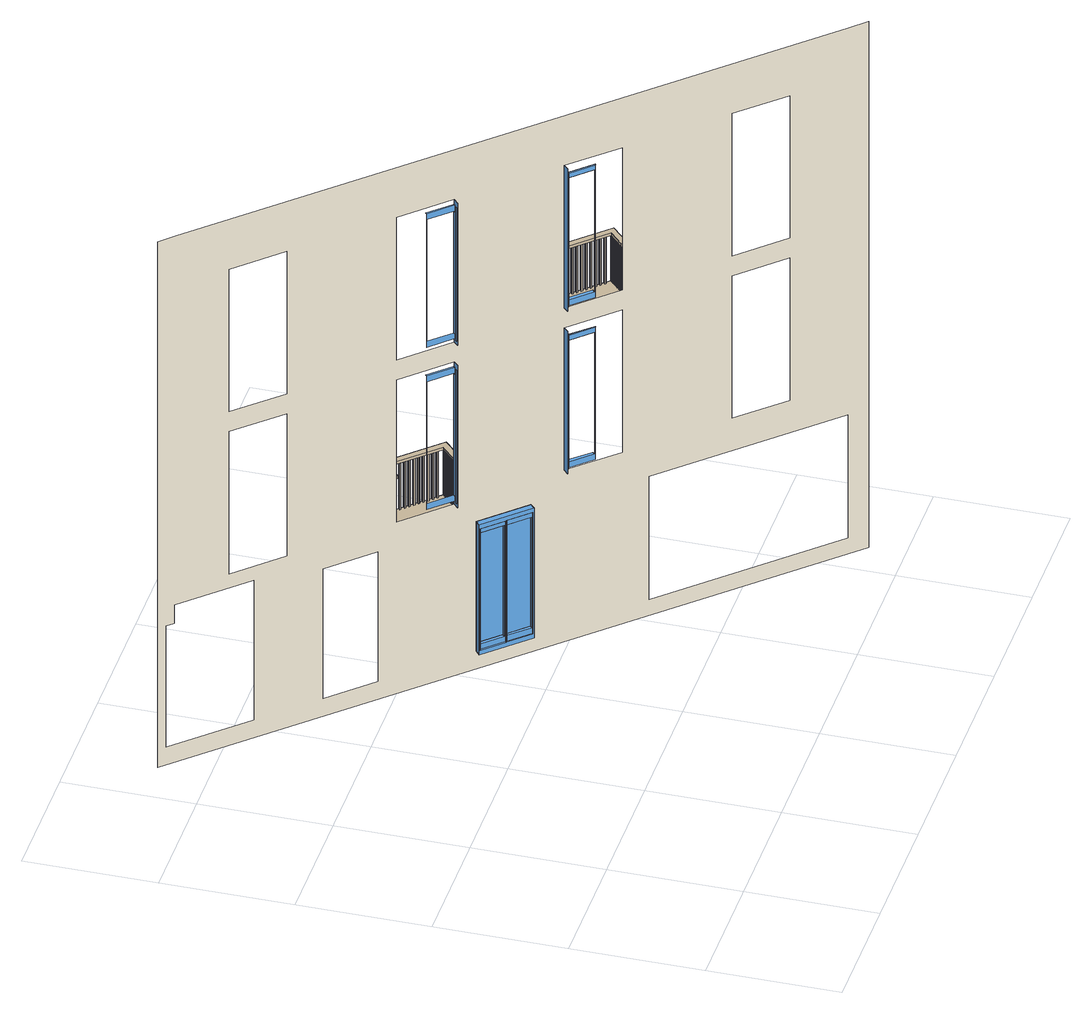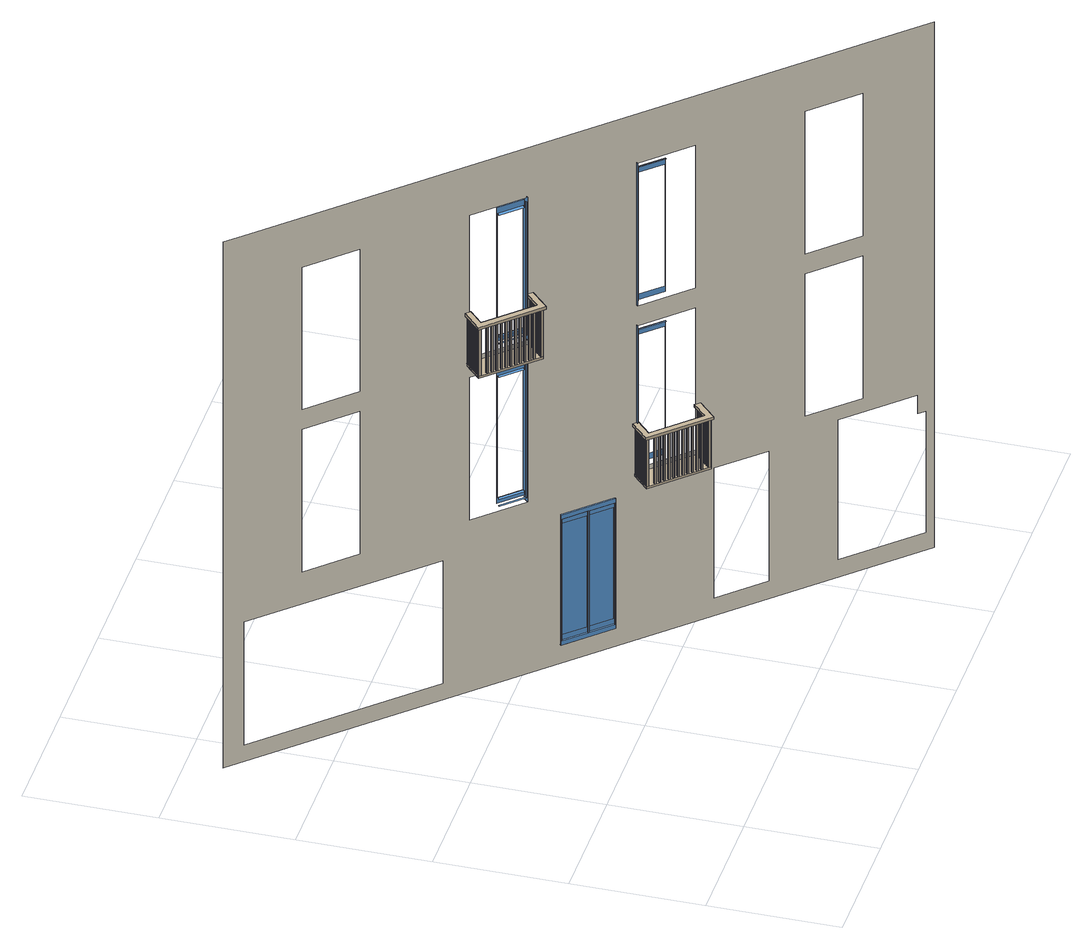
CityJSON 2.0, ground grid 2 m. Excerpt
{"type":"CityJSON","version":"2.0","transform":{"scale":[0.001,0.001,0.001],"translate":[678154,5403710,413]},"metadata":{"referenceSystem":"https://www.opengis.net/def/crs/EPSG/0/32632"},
"CityObjects":{
"building1":{"type":"Building","attributes":{"measuredHeight":13.37},"children":["building1-1","building1-2"],"geometry":[{"type":"MultiSurface","lod":"3","boundaries":[[[0,1,2,3],[4,5,6,7]],[[8,9,10,11],[12,13,14,15]],[[3,2,16,17]],[[11,10,18,19]],[[20,21,22,23,24,25]],[[26,27,28,29,30,31]],[[24,5,4,23]],[[30,13,12,29]],[[32,33,34,35]],[[36,37,38,39]],[[0,3,17,40]],[[8,11,19,41]],[[42,43,44,45]],[[46,47,48,49]],[[50,51,52,53]],[[54,55,56,57]],[[43,58,59,44]],[[44,59,60,45],[50,61,62,51]],[[53,63,61,50]],[[51,62,64,52]],[[65,42,45,60]],[[66,67,49,48],[68,58,43,42,65,69,70,71]],[[55,72,73,56]],[[64,52,53,63]],[[55,54,74,72],[63,64,52,53]],[[58,68,69,65]],[[74,54,57,75]],[[65,60,59,58]],[[68,76,77,69]],[[49,67,78,46]],[[63,64,62,61]],[[79,80,81,82]],[[83,78,46,47],[56,73,84,85,86,87,75,57]],[[72,74,75,73]],[[88,89,84,87]],[[87,84,73,75]],[[68,71,90,76]],[[66,48,47,83]],[[80,91,92,81]],[[93,94,79,82]],[[70,69,77,95]],[[92,81,82,93,95,77,76,90]],[[79,94,91,80]],[[89,96,85,84]],[[96,89,88,97],[94,91,80,79]],[[97,88,87,86]],[[71,70,95,93,92,90]],[[92,91,94,93]],[[83,78,67,66]],[[96,97,86,85]],[[98,99,100,101]],[[102,103,104,105]],[[106,107,108,109]],[[110,111,112,113]],[[114,115,116,117]],[[118,119,120,121]],[[122,123,124,125,126,127],[128,129,130,131],[132,133,134,135],[136,137,138,139],[140,141,111,110],[36,142,143,37],[144,145,146,147],[148,149,150,151],[32,152,153,33],[154,155,107,106],[156,157,158,159,160,161],[78,83,47,46],[162,163,164,165]],[[166,167,168,169]],[[170,171,172,173]],[[99,174,175,100]],[[103,176,177,104]],[[100,175,178,101],[114,179,180,115]],[[104,177,181,105],[118,182,183,119]],[[117,184,179,114]],[[121,185,182,118]],[[115,180,186,116]],[[119,183,187,120]],[[167,188,189,168]],[[171,190,191,172]]],"semantics":{"surfaces":[{"type":"Window"},{"type":"WallSurface"}],"values":[0,0,0,0,0,0,0,0,0,0,0,0,0,0,0,0,0,0,0,0,0,0,0,0,0,0,0,0,0,0,0,0,0,0,0,0,0,0,0,0,0,0,0,0,0,0,0,0,0,0,0,0,0,0,0,0,1,0,0,0,0,0,0,0,0,0,0,0,0]}}]},
"building1-1":{"type":"BuildingInstallation","attributes":{"materialClass":"Metal","materialName":"Steel","materialUncertainty":0.3},"parents":["building1"],"geometry":[{"type":"MultiSurface","lod":"3","boundaries":[[[192,193,194,195]],[[196,197,198,199]],[[200,201,202,203]],[[204,205,199,196]],[[206,207,208,209]],[[197,198,210,211]],[[205,210,211,204]],[[212,213,214,215]],[[215,212,216,217]],[[218,219,220,221]],[[222,221,218,223]],[[224,225,226,227]],[[228,229,230,231]],[[232,233,234,235]],[[217,216,199,205,200,203,236,237,238,239,240,241,242,243,244,245,246,247,248,249,250,251,252,253,254,255,256]],[[257,227,224,258]],[[259,260,261,262,263,264,265,266,267,268,269,270,271,272,273,274,275,276,277,278,215,217,256,279,280]],[[281,282,283,284]],[[285,286,228,231,287,288,289,290,291,292,293,294,295,296,297,298,299,300,301,302,303,304,235,234,255,254]],[[286,226,227,257]],[[304,305,306,303,302,307,308,301,300,309,310,299,298,311,312,297,296,313,314,295,294,315,316,293,292,317,318,291,290,319,320,289,288,321,322,287,231,323,324,228,286,257,258,285,254,253,325,326,252,251,327,328,250,249,222,223,248,247,329,330,246,245,331,332,244,243,333,334,242,241,335,336,240,239,337,338,238,237,339,340,236,203,341,342,200,205,204,196,199,216,212,215,278,343,344,277,276,345,346,275,274,347,348,273,272,349,350,271,270,351,352,269,268,353,354,267,266,355,356,265,264,357,358,263,262,359,360,261,260,361,362,259,280,232,235]],[[280,279,233,232]],[[257,286,285,258]],[[234,233,279,256,255]],[[258,224,225,285]],[[309,300,299,310]],[[306,363,364,303]],[[309,365,366,310]],[[307,367,368,308]],[[305,369,363,306]],[[204,211,197,196]],[[370,371,372,373]],[[366,374,375,365]],[[299,374,375,300]],[[304,376,369,305]],[[307,302,301,308]],[[288,283,284,321]],[[310,366,374,299]],[[291,377,378,292]],[[305,304,303,306]],[[302,379,367,307]],[[311,298,297,312]],[[363,364,376,369]],[[380,381,382,383]],[[215,214,384,217]],[[300,375,365,309]],[[311,385,386,312]],[[304,303,364,376]],[[301,387,379,302]],[[298,388,385,311]],[[373,382,381,389,370],[369,376,364,363],[365,375,374,366],[367,379,387,368],[385,388,390,386],[391,392,393,394],[395,396,397,398],[399,378,377,400],[401,402,403,404],[284,283,282,281],[405,230,229,406],[227,226,225,224]],[[323,231,228,324]],[[368,387,379,367]],[[293,397,396,294]],[[319,290,289,320]],[[386,390,388,385]],[[322,281,282,287]],[[313,391,394,314]],[[315,294,293,316]],[[373,372,383,382]],[[292,378,399,317]],[[290,402,401,319]],[[287,282,283,288]],[[318,400,377,291]],[[316,398,397,293]],[[314,394,393,295]],[[295,393,392,296]],[[285,225,226,286]],[[321,284,281,322]],[[319,401,404,320]],[[297,390,388,298]],[[315,395,398,316]],[[289,403,402,290]],[[312,386,390,297]],[[400,377,378,399]],[[231,230,405,323]],[[323,405,406,324]],[[308,368,387,301]],[[317,292,291,318]],[[313,296,295,314]],[[294,396,395,315]],[[320,404,403,289]],[[296,392,391,313]],[[317,399,400,318]],[[406,229,230,405]],[[404,403,402,401]],[[321,288,287,322]],[[394,393,392,391]],[[398,397,396,395]],[[324,406,229,228]],[[381,380,407,408]],[[240,409,410,241]],[[333,411,412,334]],[[245,413,414,331]],[[329,415,416,330]],[[243,417,411,333]],[[332,418,419,244]],[[252,420,421,253]],[[248,219,220,249]],[[329,247,246,330]],[[223,218,219,248]],[[422,423,424,425]],[[247,426,415,329]],[[328,422,423,250]],[[237,208,209,339]],[[253,421,427,325]],[[428,420,421,427]],[[341,429,430,342]],[[339,209,206,340]],[[331,414,418,332]],[[242,431,417,243]],[[336,432,409,240]],[[418,419,413,414]],[[241,410,433,335]],[[335,433,432,336]],[[340,206,207,236]],[[246,434,426,247]],[[334,412,431,242]],[[337,239,238,338]],[[435,436,437,438]],[[342,430,201,200]],[[335,241,240,336]],[[333,243,242,334]],[[339,237,236,340]],[[341,203,200,342]],[[203,202,429,341]],[[244,419,413,245]],[[416,434,426,415]],[[199,198,210,205]],[[430,201,202,429]],[[330,416,434,246]],[[337,438,435,338]],[[331,245,244,332]],[[239,437,438,337]],[[238,436,437,239]],[[236,207,208,237]],[[338,435,436,238]],[[432,409,410,433]],[[412,431,417,411]],[[325,253,252,326]],[[251,424,425,327]],[[327,251,250,328]],[[325,427,428,326]],[[249,220,221,222]],[[327,425,422,328]],[[250,423,424,251]],[[222,249,248,223]],[[326,428,420,252]],[[217,384,439,216]],[[384,439,213,214]],[[343,440,441,344]],[[263,442,443,264]],[[260,444,445,361]],[[358,446,442,263]],[[359,447,448,360]],[[443,449,446,442]],[[261,450,451,262]],[[408,407,452,453]],[[259,362,361,260]],[[360,448,450,261]],[[259,454,444,260]],[[261,360,359,262]],[[265,356,355,266]],[[263,358,357,264]],[[278,455,440,343]],[[267,456,457,268]],[[347,458,459,348]],[[350,460,461,271]],[[357,449,446,358]],[[361,445,462,362]],[[451,447,448,450]],[[269,463,464,270]],[[356,465,466,265]],[[272,467,468,349]],[[345,193,194,346]],[[362,462,454,259]],[[352,469,463,269]],[[271,350,349,272]],[[349,468,460,350]],[[265,466,470,266]],[[353,471,472,354]],[[444,445,462,454]],[[453,452,473,474]],[[354,472,456,267]],[[262,451,447,359]],[[348,459,475,273]],[[274,476,458,347]],[[344,441,477,277]],[[216,439,213,212]],[[264,443,449,357]],[[277,477,455,278]],[[355,478,465,356]],[[268,457,471,353]],[[275,195,192,276]],[[346,194,195,275]],[[270,464,479,351]],[[267,354,353,268]],[[266,470,478,355]],[[276,192,193,345]],[[273,348,347,274]],[[464,479,469,463]],[[271,461,467,272]],[[455,440,441,477]],[[273,475,476,274]],[[467,468,460,461]],[[457,471,472,456]],[[470,478,465,466]],[[351,479,469,352]],[[269,352,351,270]],[[476,458,459,475]],[[275,346,345,276]],[[277,344,343,278]],[[389,381,408,453,474,480],[195,194,193,192],[209,208,207,206],[211,210,198,197],[221,220,219,218],[425,424,423,422],[427,421,420,428],[414,413,419,418],[438,437,436,435],[415,426,434,416],[429,202,201,430],[433,410,409,432],[411,417,431,412],[214,213,439,384],[442,446,449,443],[450,448,447,451],[454,462,445,444],[463,469,479,464],[477,441,440,455],[461,460,468,467],[456,472,471,457],[466,465,478,470],[475,459,458,476]],[[481,473,452,407,380,383,372,371]],[[480,474,473,481]],[[481,371,370,389,480]]]}]},
"building1-2":{"type":"BuildingInstallation","attributes":{"materialClass":"Metal","materialName":"Steel","materialUncertainty":0.3},"parents":["building1"],"geometry":[{"type":"MultiSurface","lod":"3","boundaries":[[[482,483,484,485]],[[486,487,488,489]],[[490,491,492,493]],[[494,495,489,486]],[[496,497,498,499]],[[487,488,500,501]],[[495,500,501,494]],[[502,503,504,505]],[[505,502,506,507]],[[508,509,510,511]],[[512,511,508,513]],[[514,515,516,517]],[[518,519,520,521]],[[522,523,524,525]],[[507,506,489,495,490,493,526,527,528,529,530,531,532,533,534,535,536,537,538,539,540,541,542,543,544,545,546]],[[547,517,514,548]],[[549,550,551,552,553,554,555,556,557,558,559,560,561,562,563,564,565,566,567,568,505,507,546,569,570]],[[571,572,573,574]],[[575,518,521,576,577,578,579,580,581,582,583,584,585,586,587,588,589,590,591,592,593,525,524,545,544]],[[575,516,517,547]],[[593,594,595,592,591,596,597,590,589,598,599,588,587,600,601,586,585,602,603,584,583,604,605,582,581,606,607,580,579,608,609,578,577,610,611,576,521,612,613,518,575,547,548,544,543,614,615,542,541,616,617,540,539,512,513,538,537,618,619,536,535,620,621,534,533,622,623,532,531,624,625,530,529,626,627,528,527,628,629,526,493,630,631,490,495,494,486,489,506,502,505,568,632,633,567,566,634,635,565,564,636,637,563,562,638,639,561,560,640,641,559,558,642,643,557,556,644,645,555,554,646,647,553,552,648,649,551,550,650,651,549,570,522,525]],[[570,569,523,522]],[[547,575,544,548]],[[524,523,569,546,545]],[[548,514,515,544]],[[598,589,588,599]],[[595,652,653,592]],[[598,654,655,599]],[[596,656,657,597]],[[594,658,652,595]],[[494,501,487,486]],[[659,660,661,662]],[[655,663,664,654]],[[588,663,664,589]],[[593,665,658,594]],[[596,591,590,597]],[[577,573,574,610]],[[599,655,663,588]],[[580,666,667,581]],[[594,593,592,595]],[[591,668,656,596]],[[600,587,586,601]],[[652,653,665,658]],[[669,670,671,672]],[[505,504,673,507]],[[589,664,654,598]],[[600,674,675,601]],[[593,592,653,665]],[[590,676,668,591]],[[587,677,674,600]],[[662,671,670,678,659],[658,665,653,652],[654,664,663,655],[656,668,676,657],[674,677,679,675],[680,681,682,683],[684,685,686,687],[688,667,666,689],[690,691,692,693],[574,573,572,571],[694,520,519,695],[517,516,515,514]],[[612,521,518,613]],[[657,676,668,656]],[[582,686,685,583]],[[608,579,578,609]],[[675,679,677,674]],[[611,571,572,576]],[[602,680,683,603]],[[604,583,582,605]],[[662,661,672,671]],[[581,667,688,606]],[[579,691,690,608]],[[576,572,573,577]],[[607,689,666,580]],[[605,687,686,582]],[[603,683,682,584]],[[584,682,681,585]],[[544,515,516,575]],[[610,574,571,611]],[[608,690,693,609]],[[586,679,677,587]],[[604,684,687,605]],[[578,692,691,579]],[[601,675,679,586]],[[689,666,667,688]],[[521,520,694,612]],[[612,694,695,613]],[[597,657,676,590]],[[606,581,580,607]],[[602,585,584,603]],[[583,685,684,604]],[[609,693,692,578]],[[585,681,680,602]],[[606,688,689,607]],[[695,519,520,694]],[[693,692,691,690]],[[610,577,576,611]],[[683,682,681,680]],[[687,686,685,684]],[[613,695,519,518]],[[670,669,696,697]],[[530,698,699,531]],[[622,700,701,623]],[[535,702,703,620]],[[618,704,705,619]],[[533,706,700,622]],[[621,707,708,534]],[[542,709,710,543]],[[538,509,510,539]],[[618,537,536,619]],[[513,508,509,538]],[[711,712,713,714]],[[537,715,704,618]],[[617,711,712,540]],[[527,498,499,628]],[[543,710,716,614]],[[717,709,710,716]],[[630,718,719,631]],[[628,499,496,629]],[[620,703,707,621]],[[532,720,706,533]],[[625,721,698,530]],[[707,708,702,703]],[[531,699,722,624]],[[624,722,721,625]],[[629,496,497,526]],[[536,723,715,537]],[[623,701,720,532]],[[626,529,528,627]],[[724,725,726,727]],[[631,719,491,490]],[[624,531,530,625]],[[622,533,532,623]],[[628,527,526,629]],[[630,493,490,631]],[[493,492,718,630]],[[534,708,702,535]],[[705,723,715,704]],[[489,488,500,495]],[[719,491,492,718]],[[619,705,723,536]],[[626,727,724,627]],[[620,535,534,621]],[[529,726,727,626]],[[528,725,726,529]],[[526,497,498,527]],[[627,724,725,528]],[[721,698,699,722]],[[701,720,706,700]],[[614,543,542,615]],[[541,713,714,616]],[[616,541,540,617]],[[614,716,717,615]],[[539,510,511,512]],[[616,714,711,617]],[[540,712,713,541]],[[512,539,538,513]],[[615,717,709,542]],[[507,673,728,506]],[[673,728,503,504]],[[632,729,730,633]],[[553,731,732,554]],[[550,733,734,650]],[[647,735,731,553]],[[648,736,737,649]],[[732,738,735,731]],[[551,739,740,552]],[[697,696,741,742]],[[549,651,650,550]],[[649,737,739,551]],[[549,743,733,550]],[[551,649,648,552]],[[555,645,644,556]],[[553,647,646,554]],[[568,744,729,632]],[[557,745,746,558]],[[636,747,748,637]],[[639,749,750,561]],[[646,738,735,647]],[[650,734,751,651]],[[740,736,737,739]],[[559,752,753,560]],[[645,754,755,555]],[[562,756,757,638]],[[634,483,484,635]],[[651,751,743,549]],[[641,758,752,559]],[[561,639,638,562]],[[638,757,749,639]],[[555,755,759,556]],[[642,760,761,643]],[[733,734,751,743]],[[742,741,762,763]],[[643,761,745,557]],[[552,740,736,648]],[[637,748,764,563]],[[564,765,747,636]],[[633,730,766,567]],[[506,728,503,502]],[[554,732,738,646]],[[567,766,744,568]],[[644,767,754,645]],[[558,746,760,642]],[[565,485,482,566]],[[635,484,485,565]],[[560,753,768,640]],[[557,643,642,558]],[[556,759,767,644]],[[566,482,483,634]],[[563,637,636,564]],[[753,768,758,752]],[[561,750,756,562]],[[744,729,730,766]],[[563,764,765,564]],[[756,757,749,750]],[[746,760,761,745]],[[759,767,754,755]],[[640,768,758,641]],[[559,641,640,560]],[[765,747,748,764]],[[565,635,634,566]],[[567,633,632,568]],[[678,670,697,742,763,769],[485,484,483,482],[499,498,497,496],[501,500,488,487],[511,510,509,508],[714,713,712,711],[716,710,709,717],[703,702,708,707],[727,726,725,724],[704,715,723,705],[718,492,491,719],[722,699,698,721],[700,706,720,701],[504,503,728,673],[731,735,738,732],[739,737,736,740],[743,751,734,733],[752,758,768,753],[766,730,729,744],[750,749,757,756],[745,761,760,746],[755,754,767,759],[764,748,747,765]],[[770,762,741,696,669,672,661,660]],[[769,763,762,770]],[[770,660,659,678,769]]]}]}
},
"vertices":[
[3971,5329,3856],[3664,5651,3856],[3664,5651,6159],[3971,5329,6159],[3964,5337,3958],[3964,5337,6057],[3672,5642,6057],[3672,5642,3958],[3971,5329,6656],[3664,5651,6656],[3664,5651,8959],[3971,5329,8959],[3964,5337,6758],[3964,5337,8857],[3672,5642,8857],[3672,5642,6758],[3682,5668,6159],[3989,5346,6159],[3682,5668,8959],[3989,5346,8959],[3912,5282,6159],[3912,5282,3856],[3930,5300,3856],[3930,5300,3958],[3930,5300,6057],[3930,5300,6159],[3912,5282,8959],[3912,5282,6656],[3930,5300,6656],[3930,5300,6758],[3930,5300,8857],[3930,5300,8959],[3998,5338,6235],[3998,5338,3780],[3925,5269,3780],[3925,5269,6235],[3998,5338,9035],[3998,5338,6580],[3925,5269,6580],[3925,5269,9035],[3989,5346,3856],[3989,5346,6656],[4173,5010,1198],[4173,5010,3298],[4191,5027,3298],[4191,5027,1198],[4237,5088,1129],[4237,5088,3367],[4164,5019,3367],[4164,5019,1129],[4200,5018,1291],[4200,5018,3205],[4236,5053,3205],[4236,5053,1291],[4228,5061,3298],[4228,5061,1198],[4246,5078,1198],[4246,5078,3298],[4460,4710,3298],[4478,4727,3298],[4478,4727,1198],[4467,4738,1291],[4467,4738,3205],[4504,4773,1291],[4504,4773,3205],[4460,4710,1198],[4768,4387,3367],[4768,4387,1129],[4469,4701,3298],[4469,4701,1198],[4756,4400,1198],[4756,4400,3298],[4513,4763,1198],[4531,4780,1198],[4513,4763,3298],[4531,4780,3298],[4487,4718,3298],[4487,4718,1198],[4841,4457,1129],[4531,4744,1291],[4531,4744,3205],[4495,4709,3205],[4495,4709,1291],[4841,4457,3367],[4541,4770,1198],[4833,4465,1198],[4833,4465,3298],[4541,4770,3298],[4523,4752,3298],[4523,4752,1198],[4774,4418,3298],[4808,4455,3205],[4774,4418,3205],[4774,4418,1291],[4808,4455,1291],[4774,4418,1198],[4815,4448,1198],[4815,4448,3298],[5150,3988,3856],[5150,3988,6159],[5168,4006,6159],[5168,4006,3856],[5150,3988,6656],[5150,3988,8959],[5168,4006,8959],[5168,4006,6656],[5213,4067,3780],[5213,4067,6235],[5141,3998,6235],[5141,3998,3780],[5213,4067,6580],[5213,4067,9035],[5141,3998,9035],[5141,3998,6580],[5177,3996,3958],[5177,3996,6057],[5213,4031,6057],[5213,4031,3958],[5177,3996,6758],[5177,3996,8857],[5213,4031,8857],[5213,4031,6758],[720,8764,820],[720,8764,9892],[919,8557,9892],[8357,781,9892],[8579,549,9892],[8579,549,820],[8343,795,1100],[8343,795,3219],[6149,3088,3219],[6149,3088,1100],[7066,2130,3780],[7703,1464,3780],[7703,1464,6235],[7066,2130,6235],[7703,1464,9035],[7066,2130,9035],[7066,2130,6580],[7703,1464,6580],[5850,3401,6580],[5850,3401,9035],[3361,6004,9035],[3361,6004,6580],[2145,7274,6580],[2145,7274,9035],[1508,7940,9035],[1508,7940,6580],[2145,7274,6235],[1508,7940,6235],[1508,7940,3780],[2145,7274,3780],[3361,6004,6235],[3361,6004,3780],[5850,3401,3780],[5850,3401,6235],[905,8571,3537],[905,8571,3215],[812,8669,3215],[812,8669,1131],[1776,7660,1131],[1776,7660,3537],[2546,6856,1129],[3150,6224,1129],[3150,6224,3367],[2546,6856,3367],[5205,4039,6159],[5205,4039,3856],[5223,4057,3856],[5223,4057,6159],[5205,4039,8959],[5205,4039,6656],[5223,4057,6656],[5223,4057,8959],[5452,3673,6159],[5470,3690,6159],[5452,3673,8959],[5470,3690,8959],[5470,3690,3856],[5459,3701,3958],[5459,3701,6057],[5470,3690,6656],[5459,3701,6758],[5459,3701,8857],[5496,3735,3958],[5496,3735,6758],[5496,3735,6057],[5496,3735,8857],[5506,3725,3856],[5524,3743,3856],[5506,3725,6656],[5524,3743,6656],
[3546,6255,4530],[3572,6227,4530],[3566,6221,4530],[3539,6249,4530],[3658,6179,3705],[3658,6179,4530],[3685,6206,4530],[3685,6206,3705],[3737,6151,3705],[3737,6151,4530],[3750,6138,4530],[3750,6138,3705],[3671,6166,3705],[3698,6192,3705],[3761,6071,4530],[3789,6097,4530],[3802,6084,4530],[3774,6058,4530],[3698,6192,4530],[3671,6166,4530],[3614,6268,3705],[3614,6268,4530],[3588,6295,4530],[3588,6295,3705],[3620,6274,3705],[3594,6301,3705],[4072,5747,4530],[4099,5773,4530],[4112,5760,4530],[4084,5733,4530],[4084,5733,3705],[4072,5747,3705],[4280,5583,4530],[4306,5555,4530],[4300,5550,4530],[4274,5577,4530],[4282,5532,3705],[4282,5532,4530],[4276,5526,4530],[4276,5526,3705],[4033,5301,3705],[4033,5301,3668],[4036,5297,3668],[4036,5297,3705],[3789,6097,3705],[3802,6084,3705],[3841,6043,3705],[3853,6030,3705],[3892,5989,3705],[3905,5976,3705],[3944,5935,3705],[3957,5922,3705],[3996,5881,3705],[4009,5868,3705],[4047,5827,3705],[4060,5814,3705],[4099,5773,3705],[4112,5760,3705],[4151,5719,3705],[4164,5706,3705],[4202,5665,3705],[4215,5651,3705],[4307,5556,3705],[4307,5556,3668],[3594,6301,3668],[4274,5577,3705],[4280,5583,3705],[3345,6063,3705],[3352,6069,3705],[3370,6086,3705],[3376,6092,3705],[3394,6110,3705],[3400,6115,3705],[3418,6133,3705],[3424,6139,3705],[3442,6156,3705],[3449,6162,3705],[3467,6179,3705],[3473,6185,3705],[3491,6202,3705],[3497,6208,3705],[3515,6226,3705],[3521,6231,3705],[3539,6249,3705],[3546,6255,3705],[3564,6272,3705],[3570,6278,3705],[3324,6042,3668],[3324,6042,3705],[4231,5537,4530],[4258,5509,4530],[4252,5503,4530],[4225,5531,4530],[4306,5555,3705],[4300,5550,3705],[4258,5509,3705],[4252,5503,3705],[4233,5486,3705],[4227,5480,3705],[4209,5463,3705],[4203,5457,3705],[4185,5439,3705],[4179,5434,3705],[4161,5416,3705],[4155,5410,3705],[4136,5393,3705],[4130,5387,3705],[4112,5370,3705],[4106,5364,3705],[4088,5347,3705],[4082,5341,3705],[4064,5323,3705],[4058,5318,3705],[4031,5345,3705],[4037,5351,3705],[4056,5368,3705],[4062,5374,3705],[4080,5392,3705],[4086,5397,3705],[4104,5415,3705],[4110,5421,3705],[4128,5438,3705],[4134,5444,3705],[4153,5461,3705],[4159,5467,3705],[4177,5484,3705],[4183,5490,3705],[4201,5508,3705],[4207,5513,3705],[4225,5531,3705],[4231,5537,3705],[4250,5554,3705],[4256,5560,3705],[4188,5625,3705],[4175,5639,3705],[4136,5679,3705],[4123,5693,3705],[4033,5787,3705],[4020,5801,3705],[3981,5841,3705],[3968,5855,3705],[3929,5895,3705],[3916,5909,3705],[3878,5949,3705],[3865,5963,3705],[3826,6004,3705],[3813,6017,3705],[3774,6058,3705],[3761,6071,3705],[3722,6112,3705],[3710,6125,3705],[3596,6250,3705],[3590,6245,3705],[3572,6227,3705],[3566,6221,3705],[3548,6204,3705],[3542,6198,3705],[3523,6181,3705],[3517,6175,3705],[3499,6158,3705],[3493,6152,3705],[3475,6134,3705],[3469,6129,3705],[3451,6111,3705],[3445,6105,3705],[3426,6088,3705],[3420,6082,3705],[3402,6065,3705],[3396,6059,3705],[3378,6042,3705],[3372,6036,3705],[4037,5351,4530],[4064,5323,4530],[4080,5392,4530],[4086,5397,4530],[4056,5368,4530],[4062,5374,4530],[4031,5345,4530],[4347,5555,4530],[4347,5555,4575],[4056,5277,4575],[4056,5277,4530],[4112,5370,4530],[4106,5364,4530],[4058,5318,4530],[4209,5463,4530],[4203,5457,4530],[4082,5341,4530],[4212,5558,4575],[4212,5558,4530],[3990,5346,4530],[3990,5346,4575],[3594,6301,4530],[4104,5415,4530],[4110,5421,4530],[4088,5347,4530],[4130,5387,4530],[4281,5624,4530],[4136,5393,4530],[4128,5438,4530],[4155,5410,4530],[4161,5416,4530],[4134,5444,4530],[4153,5461,4530],[4179,5434,4530],[4185,5439,4530],[4159,5467,4530],[4177,5484,4530],[4183,5490,4530],[4201,5508,4530],[4227,5480,4530],[4233,5486,4530],[4207,5513,4530],[4250,5554,4530],[4256,5560,4530],[3592,6207,4575],[3592,6207,4530],[3892,5989,4530],[3905,5976,4530],[3929,5895,4530],[3916,5909,4530],[4009,5868,4530],[3981,5841,4530],[4033,5787,4530],[4020,5801,4530],[3957,5922,4530],[3968,5855,4530],[3996,5881,4530],[4202,5665,4530],[4215,5651,4530],[4123,5693,4530],[4151,5719,4530],[4164,5706,4530],[4136,5679,4530],[4060,5814,4530],[4188,5625,4530],[4175,5639,4530],[3722,6112,4530],[3710,6125,4530],[3944,5935,4530],[3865,5963,4530],[3878,5949,4530],[4047,5827,4530],[3813,6017,4530],[3841,6043,4530],[3853,6030,4530],[3826,6004,4530],[3620,6274,4530],[3596,6250,4530],[3590,6245,4530],[3394,6110,4530],[3400,6115,4530],[3352,6069,4530],[3378,6042,4530],[3420,6082,4530],[3402,6065,4530],[3396,6059,4530],[3426,6088,4530],[3370,6086,4530],[3376,6092,4530],[3370,5995,4575],[3370,5995,4530],[3345,6063,4530],[3570,6278,4530],[3442,6156,4530],[3449,6162,4530],[3548,6204,4530],[3542,6198,4530],[3517,6175,4530],[3491,6202,4530],[3372,6036,4530],[3467,6179,4530],[3473,6185,4530],[3445,6105,4530],[3418,6133,4530],[3497,6208,4530],[3523,6181,4530],[3493,6152,4530],[3424,6139,4530],[3475,6134,4530],[3469,6129,4530],[3304,6064,4575],[3304,6064,4530],[3515,6226,4530],[3521,6231,4530],[3564,6272,4530],[3451,6111,4530],[3499,6158,4530],[3595,6341,4530],[3595,6341,4575],
[5398,4318,7330],[5424,4290,7330],[5418,4285,7330],[5392,4312,7330],[5510,4243,6505],[5510,4243,7330],[5538,4269,7330],[5538,4269,6505],[5590,4215,6505],[5590,4215,7330],[5603,4201,7330],[5603,4201,6505],[5523,4229,6505],[5551,4255,6505],[5614,4134,7330],[5641,4161,7330],[5654,4147,7330],[5627,4121,7330],[5551,4255,7330],[5523,4229,7330],[5467,4331,6505],[5467,4331,7330],[5440,4359,7330],[5440,4359,6505],[5473,4337,6505],[5447,4364,6505],[5924,3810,7330],[5952,3836,7330],[5964,3823,7330],[5937,3797,7330],[5937,3797,6505],[5924,3810,6505],[6132,3646,7330],[6159,3619,7330],[6153,3613,7330],[6126,3640,7330],[6134,3596,6505],[6134,3596,7330],[6128,3590,7330],[6128,3590,6505],[5886,3364,6505],[5886,3364,6468],[5889,3361,6468],[5889,3361,6505],[5641,4161,6505],[5654,4147,6505],[5693,4107,6505],[5706,4093,6505],[5745,4053,6505],[5758,4039,6505],[5796,3999,6505],[5809,3985,6505],[5848,3945,6505],[5861,3931,6505],[5900,3890,6505],[5913,3877,6505],[5952,3836,6505],[5964,3823,6505],[6003,3782,6505],[6016,3769,6505],[6055,3728,6505],[6068,3715,6505],[6159,3619,6505],[6159,3619,6468],[5447,4364,6468],[6126,3640,6505],[6132,3646,6505],[5198,4127,6505],[5204,4132,6505],[5222,4150,6505],[5228,4156,6505],[5246,4173,6505],[5253,4179,6505],[5271,4196,6505],[5277,4202,6505],[5295,4219,6505],[5301,4225,6505],[5319,4243,6505],[5325,4248,6505],[5343,4266,6505],[5350,4272,6505],[5368,4289,6505],[5374,4295,6505],[5392,4312,6505],[5398,4318,6505],[5416,4335,6505],[5422,4341,6505],[5176,4106,6468],[5176,4106,6505],[6084,3600,7330],[6110,3572,7330],[6104,3567,7330],[6078,3594,7330],[6153,3613,6505],[6110,3572,6505],[6104,3567,6505],[6086,3549,6505],[6080,3543,6505],[6062,3526,6505],[6056,3520,6505],[6037,3503,6505],[6031,3497,6505],[6013,3480,6505],[6007,3474,6505],[5989,3456,6505],[5983,3451,6505],[5965,3433,6505],[5959,3427,6505],[5940,3410,6505],[5934,3404,6505],[5916,3387,6505],[5910,3381,6505],[5884,3408,6505],[5890,3414,6505],[5908,3432,6505],[5914,3437,6505],[5932,3455,6505],[5938,3461,6505],[5956,3478,6505],[5963,3484,6505],[5981,3501,6505],[5987,3507,6505],[6005,3524,6505],[6011,3530,6505],[6029,3548,6505],[6035,3553,6505],[6054,3571,6505],[6060,3577,6505],[6078,3594,6505],[6084,3600,6505],[6102,3617,6505],[6108,3623,6505],[6040,3688,6505],[6027,3702,6505],[5989,3742,6505],[5976,3756,6505],[5885,3851,6505],[5872,3864,6505],[5834,3905,6505],[5821,3918,6505],[5782,3959,6505],[5769,3972,6505],[5730,4013,6505],[5717,4026,6505],[5678,4067,6505],[5665,4080,6505],[5627,4121,6505],[5614,4134,6505],[5575,4175,6505],[5562,4188,6505],[5449,4314,6505],[5443,4308,6505],[5424,4290,6505],[5418,4285,6505],[5400,4267,6505],[5394,4261,6505],[5376,4244,6505],[5370,4238,6505],[5352,4221,6505],[5346,4215,6505],[5327,4198,6505],[5321,4192,6505],[5303,4174,6505],[5297,4169,6505],[5279,4151,6505],[5273,4145,6505],[5255,4128,6505],[5249,4122,6505],[5230,4105,6505],[5224,4099,6505],[5890,3414,7330],[5916,3387,7330],[5932,3455,7330],[5938,3461,7330],[5908,3432,7330],[5914,3437,7330],[5884,3408,7330],[6200,3618,7330],[6200,3618,7375],[5909,3340,7375],[5909,3340,7330],[5965,3433,7330],[5959,3427,7330],[5910,3381,7330],[6062,3526,7330],[6056,3520,7330],[5934,3404,7330],[6065,3621,7375],[6065,3621,7330],[5843,3409,7330],[5843,3409,7375],[5447,4364,7330],[5956,3478,7330],[5963,3484,7330],[5940,3410,7330],[5983,3451,7330],[6134,3687,7330],[5989,3456,7330],[5981,3501,7330],[6007,3474,7330],[6013,3480,7330],[5987,3507,7330],[6005,3524,7330],[6031,3497,7330],[6037,3503,7330],[6011,3530,7330],[6029,3548,7330],[6035,3553,7330],[6054,3571,7330],[6080,3543,7330],[6086,3549,7330],[6060,3577,7330],[6102,3617,7330],[6108,3623,7330],[5444,4270,7375],[5444,4270,7330],[5745,4053,7330],[5758,4039,7330],[5782,3959,7330],[5769,3972,7330],[5861,3931,7330],[5834,3905,7330],[5885,3851,7330],[5872,3864,7330],[5809,3985,7330],[5821,3918,7330],[5848,3945,7330],[6055,3728,7330],[6068,3715,7330],[5976,3756,7330],[6003,3782,7330],[6016,3769,7330],[5989,3742,7330],[5913,3877,7330],[6040,3688,7330],[6027,3702,7330],[5575,4175,7330],[5562,4188,7330],[5796,3999,7330],[5717,4026,7330],[5730,4013,7330],[5900,3890,7330],[5665,4080,7330],[5693,4107,7330],[5706,4093,7330],[5678,4067,7330],[5473,4337,7330],[5449,4314,7330],[5443,4308,7330],[5246,4173,7330],[5253,4179,7330],[5204,4132,7330],[5230,4105,7330],[5273,4145,7330],[5255,4128,7330],[5249,4122,7330],[5279,4151,7330],[5222,4150,7330],[5228,4156,7330],[5223,4058,7375],[5223,4058,7330],[5198,4127,7330],[5422,4341,7330],[5295,4219,7330],[5301,4225,7330],[5400,4267,7330],[5394,4261,7330],[5370,4238,7330],[5343,4266,7330],[5224,4099,7330],[5319,4243,7330],[5325,4248,7330],[5297,4169,7330],[5271,4196,7330],[5350,4272,7330],[5376,4244,7330],[5346,4215,7330],[5277,4202,7330],[5327,4198,7330],[5321,4192,7330],[5157,4127,7375],[5157,4127,7330],[5368,4289,7330],[5374,4295,7330],[5416,4335,7330],[5303,4174,7330],[5352,4221,7330],[5447,4405,7330],[5447,4405,7375]
]}
